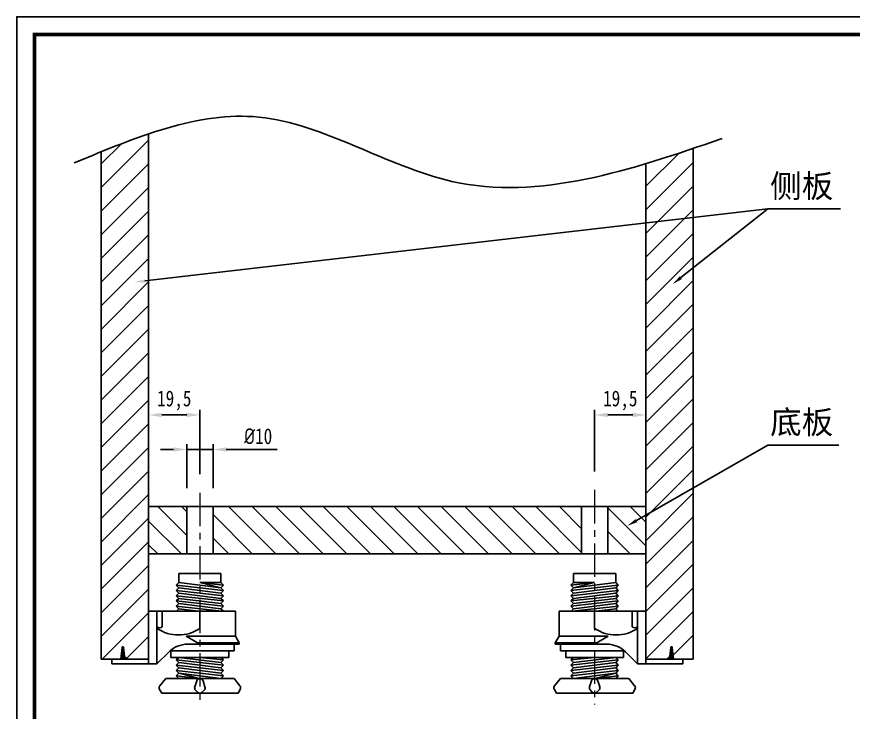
# Model space of a CAD drawing. Header units: millimetres. Extents: x 0 to 1097966, y -63096 to 223085.
# Drawn here: x 337985.2 to 338303.2, y -61303.8 to -61039.4 of the extents above; entities that cross this region are included whole.
import ezdxf
from ezdxf import colors
from ezdxf.entities.mleader import LeaderData, LeaderLine
from ezdxf.math import Vec2, Vec3

# ---------------------------------------------------------------- set-up
doc = ezdxf.new("R2010")
doc.units = ezdxf.units.MM
doc.linetypes.add('CENTERX2', pattern=[20.32, 12.7, -2.54, 2.54, -2.54])
doc.styles.get("Standard").update_dxf_attribs({"font": 'arial.ttf'})
doc.styles.add('TEXT', font='', dxfattribs={"width": 0.8})
doc.styles.add('宋体', font='')
doc.styles.get('TEXT').set_extended_font_data('SimSun')
doc.styles.get('宋体').set_extended_font_data('SimSun')
doc.dimstyles.new('副本 (2) (2) ISO-25', dxfattribs={"dimtxt": 18, "dimasz": 13, "dimexe": 6, "dimexo": 12, "dimgap": 6, "dimtad": 1, "dimtxsty": 'TEXT', "dimcen": 2.5, "dimclrd": 5, "dimclre": 5, "dimclrt": 5, "dimadec": 0, "dimazin": 0, "dimtfac": 1, "dimtmove": 0, "dimatfit": 3, "dimldrblk": 'BOXFILLED', "dimfxl": 1.25, "dimarcsym": 0})

# ---------------------------------------------------------------- blocks, each defined once
blk = doc.blocks.new('trgrw hwhbbwasbvg')
for p, q in [((338189.27, -60761.94), (338205.27, -60761.94)), ((338189.27, -60765.44), (338189.27, -60761.94)), ((338205.27, -60765.44), (338205.27, -60761.94)), ((338189.27, -60765.44), (338188.27, -60766.44)), ((338188.27, -60766.44), (338197.27, -60765.44)), ((338188.27, -60768.44), (338206.27, -60766.44)), ((338188.27, -60766.44), (338189.27, -60767.44)), ((338189.27, -60765.44), (338197.27, -60765.44)), ((338189.27, -60767.44), (338205.27, -60765.44)), ((338189.27, -60767.44), (338197.27, -60765.44)), ((338205.27, -60765.44), (338206.27, -60766.44)), ((338206.27, -60766.44), (338205.27, -60767.44)), ((338189.27, -60767.44), (338188.27, -60768.44)), ((338188.27, -60768.44), (338189.27, -60769.44)), ((338188.27, -60770.44), (338206.27, -60768.44)), ((338189.27, -60769.44), (338188.27, -60770.44)), ((338188.27, -60770.44), (338189.27, -60771.44)), ((338188.27, -60772.44), (338206.27, -60770.44)), ((338189.27, -60769.44), (338205.27, -60767.44)), ((338189.27, -60771.44), (338205.27, -60769.44)), ((338205.27, -60767.44), (338206.27, -60768.44)), ((338206.27, -60768.44), (338205.27, -60769.44)), ((338205.27, -60769.44), (338206.27, -60770.44)), ((338206.27, -60770.44), (338205.27, -60771.44)), ((338189.27, -60771.44), (338188.27, -60772.44)), ((338188.27, -60772.44), (338189.27, -60773.44)), ((338188.27, -60774.44), (338206.27, -60772.44)), ((338189.27, -60773.44), (338188.27, -60774.44)), ((338189.27, -60773.44), (338205.27, -60771.44)), ((338189.27, -60775.44), (338205.27, -60773.44)), ((338205.27, -60771.44), (338206.27, -60772.44)), ((338206.27, -60772.44), (338205.27, -60773.44)), ((338205.27, -60773.44), (338206.27, -60774.44)), ((338183.77, -60776.37), (338183.77, -60785.87)), ((338183.77, -60776.37), (338216.77, -60776.37)), ((338188.27, -60774.44), (338189.27, -60775.44)), ((338189.27, -60775.44), (338188.33, -60776.37)), ((338188.87, -60776.37), (338206.27, -60774.44)), ((338197.27, -60782.87), (338197.27, -60776.37)), ((338197.8, -60776.37), (338205.27, -60775.44)), ((338206.27, -60774.44), (338205.27, -60775.44)), ((338205.27, -60775.44), (338206.2, -60776.37)), ((338211.57, -60776.37), (338211.57, -60782.3)), ((338213.57, -60776.37), (338213.57, -60796.37)), ((338216.77, -60776.37), (338216.77, -60796.37)), ((338182.27, -60788.37), (338183.77, -60785.87)), ((338183.77, -60785.87), (338202.46, -60785.87)), ((338197.27, -60788.87), (338202.46, -60785.87)), ((338182.27, -60788.37), (338182.27, -60788.87)), ((338182.27, -60788.37), (338198.13, -60788.37)), ((338182.27, -60788.87), (338201.93, -60788.87)), ((338184.27, -60788.87), (338184.27, -60791.37)), ((338184.27, -60791.37), (338208.54, -60791.37)), ((338186.27, -60791.37), (338186.27, -60793.87)), ((338208.27, -60791.37), (338208.27, -60793.87)), ((338213.57, -60796.37), (338209, -60791.8)), ((338225.77, -60794.57), (338226.27, -60790.09)), ((338226.42, -60789.97), (338226.42, -60794.57)), ((338226.62, -60789.97), (338226.62, -60794.57)), ((338227.27, -60794.57), (338226.77, -60790.09)), ((338186.27, -60793.87), (338208.27, -60793.87)), ((338189.27, -60793.87), (338188.27, -60794.87)), ((338188.27, -60794.87), (338197.27, -60793.87)), ((338188.27, -60794.87), (338189.27, -60795.87)), ((338188.27, -60796.87), (338206.27, -60794.87)), ((338189.27, -60795.87), (338188.27, -60796.87)), ((338189.27, -60795.87), (338205.27, -60793.87)), ((338189.27, -60797.87), (338205.27, -60795.87)), ((338205.27, -60793.87), (338206.27, -60794.87)), ((338206.27, -60794.87), (338205.27, -60795.87)), ((338205.27, -60795.87), (338206.27, -60796.87)), ((338216.77, -60794.57), (338230.77, -60794.57)), ((338224.76, -60794.57), (338225.89, -60793.44)), ((338230.77, -60794.57), (338230.77, -60796.37)), ((338188.27, -60796.87), (338189.27, -60797.87)), ((338188.27, -60798.87), (338206.27, -60796.87)), ((338189.27, -60797.87), (338188.27, -60798.87)), ((338188.27, -60798.87), (338189.27, -60799.87)), ((338188.27, -60800.87), (338206.27, -60798.87)), ((338189.27, -60799.87), (338205.27, -60797.87)), ((338206.27, -60796.87), (338205.27, -60797.87)), ((338205.27, -60797.87), (338206.27, -60798.87)), ((338206.27, -60798.87), (338205.27, -60799.87)), ((338213.57, -60796.37), (338230.77, -60796.37)), ((338184.27, -60801.94), (338182.05, -60804.64)), ((338184.27, -60801.94), (338210.27, -60801.94)), ((338189.27, -60799.87), (338188.27, -60800.87)), ((338188.27, -60800.87), (338189.27, -60801.87)), ((338189.27, -60801.87), (338205.27, -60799.87)), ((338205.27, -60799.87), (338197.39, -60801.94)), ((338206.27, -60800.87), (338197.39, -60801.94)), ((338205.27, -60799.87), (338206.27, -60800.87)), ((338206.27, -60800.87), (338205.27, -60801.87)), ((338210.27, -60801.94), (338212.48, -60804.64)), ((338195.33, -60805.04), (338196.08, -60802.81)), ((338199.23, -60805.13), (338198.46, -60802.81)), ((338182.77, -60807.44), (338181.95, -60806.08)), ((338182.77, -60807.44), (338211.77, -60807.44)), ((338196.38, -60807.07), (338195.67, -60806.36)), ((338198.15, -60807.07), (338198.9, -60806.33)), ((338211.77, -60807.44), (338212.59, -60806.08))]:
    blk.add_line(p, q)
for centre, radius, start, end in [((338197.27, -60776.37), 9.458744898438454e-11, 270, 90), ((338205.42, -60770.84), 14.53, 235.8934, 304.1066), ((338212.57, -60781.21), 1.47, 227.2673, 312.7327), ((338201.93, -60798.87), 10, 45, 90), ((338226.52, -60790.12), 0.25, 6.391, 173.609), ((338226.52, -60789.97), 0.1, 0, 180), ((338197.27, -60803.19), 1.25, 17.4459, 162.5541), ((338183.02, -60805.44), 1.25, 140.6924, 211.2038), ((338196.51, -60805.44), 1.25, 161.4883, 227.6006), ((338198.02, -60805.44), 1.25, 314.8032, 22.4494), ((338211.52, -60805.44), 1.25, 328.7962, 39.3076), ((338197.27, -60806.19), 1.25, 225.0525, 314.9475)]:
    blk.add_arc(centre, radius, start, end)
blk = doc.blocks.new('*D917')
at = {"color": 5, "lineweight": -2, "transparency": 16777216}
for p, q in [((338204.89, -61212.27), (338204.89, -61188.75)), ((338224.39, -61212.27), (338224.39, -61188.75)), ((338209.89, -61190.75), (338219.39, -61190.75))]:
    blk.add_line(p, q, dxfattribs=at)
at = {"color": 5, "transparency": 16777216}
for points in [[(338209.89, -61189.92), (338209.89, -61191.58), (338204.89, -61190.75)], [(338219.39, -61189.92), (338219.39, -61191.58), (338224.39, -61190.75)]]:
    blk.add_solid(points, dxfattribs=at)
at = {"layer": 'Defpoints', "color": 0, "transparency": 16777216}
for p in [(338224.39, -61190.75), (338204.89, -61219.27), (338224.39, -61219.27)]:
    blk.add_point(p, dxfattribs=at)
at = {"color": 5, "transparency": 16777216, "insert": (338214.64, -61185.25), "char_height": 6, "attachment_point": 5, "style": 'TEXT'}
blk.add_mtext('19,5', dxfattribs=at)
blk = doc.blocks.new('_BoxFilled')
at = {"color": 0, "linetype": 'ByBlock', "lineweight": -2}
blk.add_line((-0.5, 0), (-1, 0), dxfattribs=at)
at = {"color": 0, "linetype": 'ByBlock'}
blk.add_solid([(-0.5, 0.5), (0.5, 0.5), (-0.5, -0.5), (0.5, -0.5)], dxfattribs=at)
blk = doc.blocks.new('*D918')
at = {"color": 5, "lineweight": -2, "transparency": 16777216}
for p, q in [((338049.84, -61218.58), (338049.84, -61201.88)), ((338059.84, -61218.58), (338059.84, -61201.88)), ((338044.84, -61203.88), (338039.84, -61203.88)), ((338049.84, -61203.88), (338059.84, -61203.88)), ((338064.84, -61203.88), (338084.16, -61203.88))]:
    blk.add_line(p, q, dxfattribs=at)
at = {"color": 5, "transparency": 16777216}
for points in [[(338044.84, -61203.04), (338044.84, -61204.71), (338049.84, -61203.88)], [(338064.84, -61203.04), (338064.84, -61204.71), (338059.84, -61203.88)]]:
    blk.add_solid(points, dxfattribs=at)
at = {"layer": 'Defpoints', "color": 0, "transparency": 16777216}
for p in [(338059.84, -61203.88), (338049.84, -61225.58), (338059.84, -61225.58)]:
    blk.add_point(p, dxfattribs=at)
at = {"color": 5, "transparency": 16777216, "insert": (338077, -61198.88), "char_height": 6, "attachment_point": 5, "style": 'TEXT'}
blk.add_mtext('{\\fISOCPEUR|b0|i0|c0|p34;%%C}10', dxfattribs=at)
blk = doc.blocks.new('*D919')
at = {"color": 5, "lineweight": -2, "transparency": 16777216}
for p, q in [((338035.34, -61213.29), (338035.34, -61188.75)), ((338054.84, -61213.29), (338054.84, -61188.75)), ((338049.84, -61190.75), (338040.34, -61190.75))]:
    blk.add_line(p, q, dxfattribs=at)
at = {"color": 5, "transparency": 16777216}
for points in [[(338040.34, -61189.92), (338040.34, -61191.58), (338035.34, -61190.75)], [(338049.84, -61189.92), (338049.84, -61191.58), (338054.84, -61190.75)]]:
    blk.add_solid(points, dxfattribs=at)
at = {"layer": 'Defpoints', "color": 0, "transparency": 16777216}
for p in [(338035.34, -61190.75), (338035.34, -61220.29), (338054.84, -61220.29)]:
    blk.add_point(p, dxfattribs=at)
at = {"color": 5, "transparency": 16777216, "insert": (338045.09, -61185.25), "char_height": 6, "attachment_point": 5, "style": 'TEXT'}
blk.add_mtext('19,5', dxfattribs=at)

msp = doc.modelspace()

# ---------------------------------------------------------------- hatches: boundary and pattern name
h = msp.add_hatch()
h.set_pattern_fill('ANSI31', color=250, scale=2)
h.set_pattern_definition([(45, (0, -389.327), (-4.49012806, 4.49012806), [])])
edge = h.paths.add_edge_path()
edge.add_spline(control_points=[(338242.392, -61089.448), (338236.385, -61091.473), (338230.383, -61093.436), (338224.392, -61095.236)], knot_values=[224.6907846, 224.6907846, 224.6907846, 224.6907846, 242.6976273, 242.6976273, 242.6976273, 242.6976273], degree=3, periodic=0)
edge.add_line((338224.392, -61095.236), (338224.392, -61283.582))
edge.add_line((338224.392, -61283.582), (338232.386, -61283.582))
edge.add_line((338232.386, -61283.582), (338233.519, -61282.448))
edge.add_line((338233.519, -61282.448), (338233.392, -61283.582))
edge.add_line((338233.392, -61283.582), (338242.392, -61283.582))
edge.add_line((338242.392, -61283.582), (338242.392, -61089.448))
edge = h.paths.add_edge_path()
edge.add_spline(control_points=[(338035.335, -61083.937), (338029.347, -61085.957), (338023.344, -61088.293), (338017.335, -61090.744)], knot_values=[10.4838508, 10.4838508, 10.4838508, 10.4838508, 28.9199016, 28.9199016, 28.9199016, 28.9199016], degree=3, periodic=0)
edge.add_line((338017.335, -61090.744), (338017.335, -61283.582))
edge.add_line((338017.335, -61283.582), (338035.335, -61283.582))
edge.add_line((338035.335, -61283.582), (338035.335, -61083.937))
h = msp.add_hatch()
h.set_pattern_fill('ANSI31', color=250, scale=2, angle=90)
h.set_pattern_definition([(135, (0, -389.327), (-4.49012806, -4.49012806), [])])
h.paths.add_polyline_path([(338049.835, -61243.582), (338049.835, -61225.582), (338035.335, -61225.582), (338035.335, -61243.582)])
h.paths.add_polyline_path([(338199.892, -61243.582), (338199.892, -61225.582), (338059.835, -61225.582), (338059.835, -61243.582)])
h.paths.add_polyline_path([(338224.392, -61243.582), (338224.392, -61225.582), (338209.892, -61225.582), (338209.892, -61243.582)])

# ---------------------------------------------------------------- linework, layer by layer
at = {"color": 251, "true_color": 0x636466}
for p, q in [((338035.335, -61083.937), (338035.335, -61283.582)), ((338017.335, -61090.744), (338017.335, -61283.582)), ((338242.392, -61089.448), (338242.392, -61283.582)), ((338224.392, -61095.236), (338224.392, -61283.582)), ((338035.335, -61225.582), (338224.392, -61225.582)), ((338049.835, -61225.582), (338049.835, -61243.582)), ((338059.835, -61225.582), (338059.835, -61243.582)), ((338199.892, -61225.582), (338199.892, -61243.582)), ((338209.892, -61225.582), (338209.892, -61243.582)), ((338035.335, -61243.582), (338224.392, -61243.582)), ((338035.335, -61283.582), (338017.335, -61283.582)), ((338224.392, -61283.582), (338242.392, -61283.582))]:
    msp.add_line(p, q, dxfattribs=at)
at = {"color": 1, "linetype": 'CENTERX2', "lineweight": 13}
for p, q in [((338054.835, -61220.292), (338054.835, -61300.793)), ((338204.892, -61219.273), (338204.892, -61300.793))]:
    msp.add_line(p, q, dxfattribs=at)
msp.add_lwpolyline([(337985.218, -61440.361), (338552.218, -61440.361), (338552.218, -61039.411), (337985.218, -61039.411)], close=True)
at = {"const_width": 1.35}
msp.add_lwpolyline([(337991.968, -61433.611), (338545.468, -61433.611), (338545.468, -61046.161), (337991.968, -61046.161)], close=True, dxfattribs=at)
at = {"color": 251, "true_color": 0x636466}
msp.add_spline([(338007.082, -61094.999), (338077.289, -61077.557), (338150.599, -61101.976), (338253.388, -61085.697)], degree=3, dxfattribs=at)

# ---------------------------------------------------------------- block references
at = {"color": 251, "true_color": 0x636466, "xscale": -1}
msp.add_blockref('trgrw hwhbbwasbvg', (676252.103, -489.012), dxfattribs=at)
at = {"color": 251, "true_color": 0x636466}
msp.add_blockref('trgrw hwhbbwasbvg', (7.625, -489.012), dxfattribs=at)

# ---------------------------------------------------------------- texts
at = {"color": 252, "true_color": 0x939598, "char_height": 8.8039, "width": 65.8175, "attachment_point": 4, "style": '宋体'}
for s, insert in [('侧板', (338271.585, -61104.24)), ('底板', (338271.585, -61193.996))]:
    msp.add_mtext(s, dxfattribs=dict(at, insert=insert))

# ---------------------------------------------------------------- dimensions: what is measured, and where the dimension line sits
at = {"color": 251, "true_color": 0x636466}
for base, p1, p2, picture, middle in [((338035.335, -61190.749), (338054.835, -61220.292), (338035.335, -61220.292), '*D919', (338045.085, -61185.249)), ((338224.392, -61190.749), (338204.892, -61219.273), (338224.392, -61219.273), '*D917', (338214.642, -61185.249))]:
    dim = msp.add_linear_dim(base=base, p1=p1, p2=p2, dimstyle='副本 (2) (2) ISO-25', override={"dimtxt": 6, "dimasz": 5, "dimexe": 2, "dimexo": 7, "dimgap": 2, "dimfxl": 30, "dimfxlon": 1}, dxfattribs=at)
    dim.commit()
    dim.dimension.update_dxf_attribs({"geometry": picture, "text_midpoint": middle})
dim = msp.add_linear_dim(base=(338059.835, -61203.876), p1=(338049.835, -61225.582), p2=(338059.835, -61225.582), text='{\\fISOCPEUR|b0|i0|c0|p34;%%C}<>', dimstyle='副本 (2) (2) ISO-25', override={"dimtxt": 6, "dimasz": 5, "dimexe": 2, "dimexo": 7, "dimgap": 2, "dimfxl": 30, "dimfxlon": 1}, dxfattribs=at)
dim.commit()
dim.dimension.update_dxf_attribs({"geometry": '*D918', "text_midpoint": (338076.995, -61198.876)})

# ---------------------------------------------------------------- leaders
ml = msp.add_multileader_mtext('Standard', dxfattribs=at)
ml.set_content('', color=(99, 100, 102))
ml.set_leader_properties()
ml.build(insert=Vec2(0, 0))
ctx = ml.context
ctx.base_point, ctx.plane_origin = Vec3(338298.383, -61112.474), Vec3(338222.902, -61136.481)
notes = []
notes.append((ctx, [(0, (1, 1, 0), (338270.762, -61112.474), (1, 0), 27.62, [(0, [(338029.99, -61140.291)], 0, [])])]))
ctx.mtext.insert, ctx.mtext.flow_direction = Vec3(338300.383, -61110.474), 5
ml = msp.add_multileader_mtext('Standard', dxfattribs=at)
ml.set_content('', color=(99, 100, 102))
ml.set_leader_properties()
ml.build(insert=Vec2(0, 0))
ctx = ml.context
ctx.base_point, ctx.plane_origin = Vec3(338298.383, -61112.474), Vec3(338222.902, -61136.481)
notes.append((ctx, [(0, (1, 1, 0), (338270.762, -61112.474), (1, 0), 27.62, [(0, [(338234.538, -61141.056)], 0, [])])]))
ctx.mtext.insert, ctx.mtext.flow_direction = Vec3(338300.383, -61110.474), 5
ml = msp.add_multileader_mtext('Standard', dxfattribs=at)
ml.set_content('', color=(99, 100, 102))
ml.set_leader_properties()
ml.build(insert=Vec2(0, 0))
ctx = ml.context
ctx.base_point, ctx.plane_origin = Vec3(338297.706, -61202.231), Vec3(338222.902, -61226.237)
notes.append((ctx, [(0, (1, 1, 0), (338270.762, -61202.231), (1, 0), 26.944, [(0, [(338217.301, -61232.924)], 0, [])])]))
ctx.mtext.insert, ctx.mtext.flow_direction = Vec3(338299.706, -61200.231), 5
for ctx, leaders in notes:
    for number, flags, end, landing, length, lines in leaders:
        leader = LeaderData()
        leader.index, (leader.has_last_leader_line, leader.has_dogleg_vector, leader.attachment_direction) = number, flags
        leader.last_leader_point, leader.dogleg_vector, leader.dogleg_length = Vec3(end), Vec3(landing), length
        for number, points, colour, breaks in lines:
            line = LeaderLine()
            line.index, line.vertices, line.color, line.breaks = number, Vec3.list(points), colors.encode_raw_color(colour), breaks
            leader.lines.append(line)
        ctx.leaders.append(leader)

doc.saveas('drawing.dxf')
